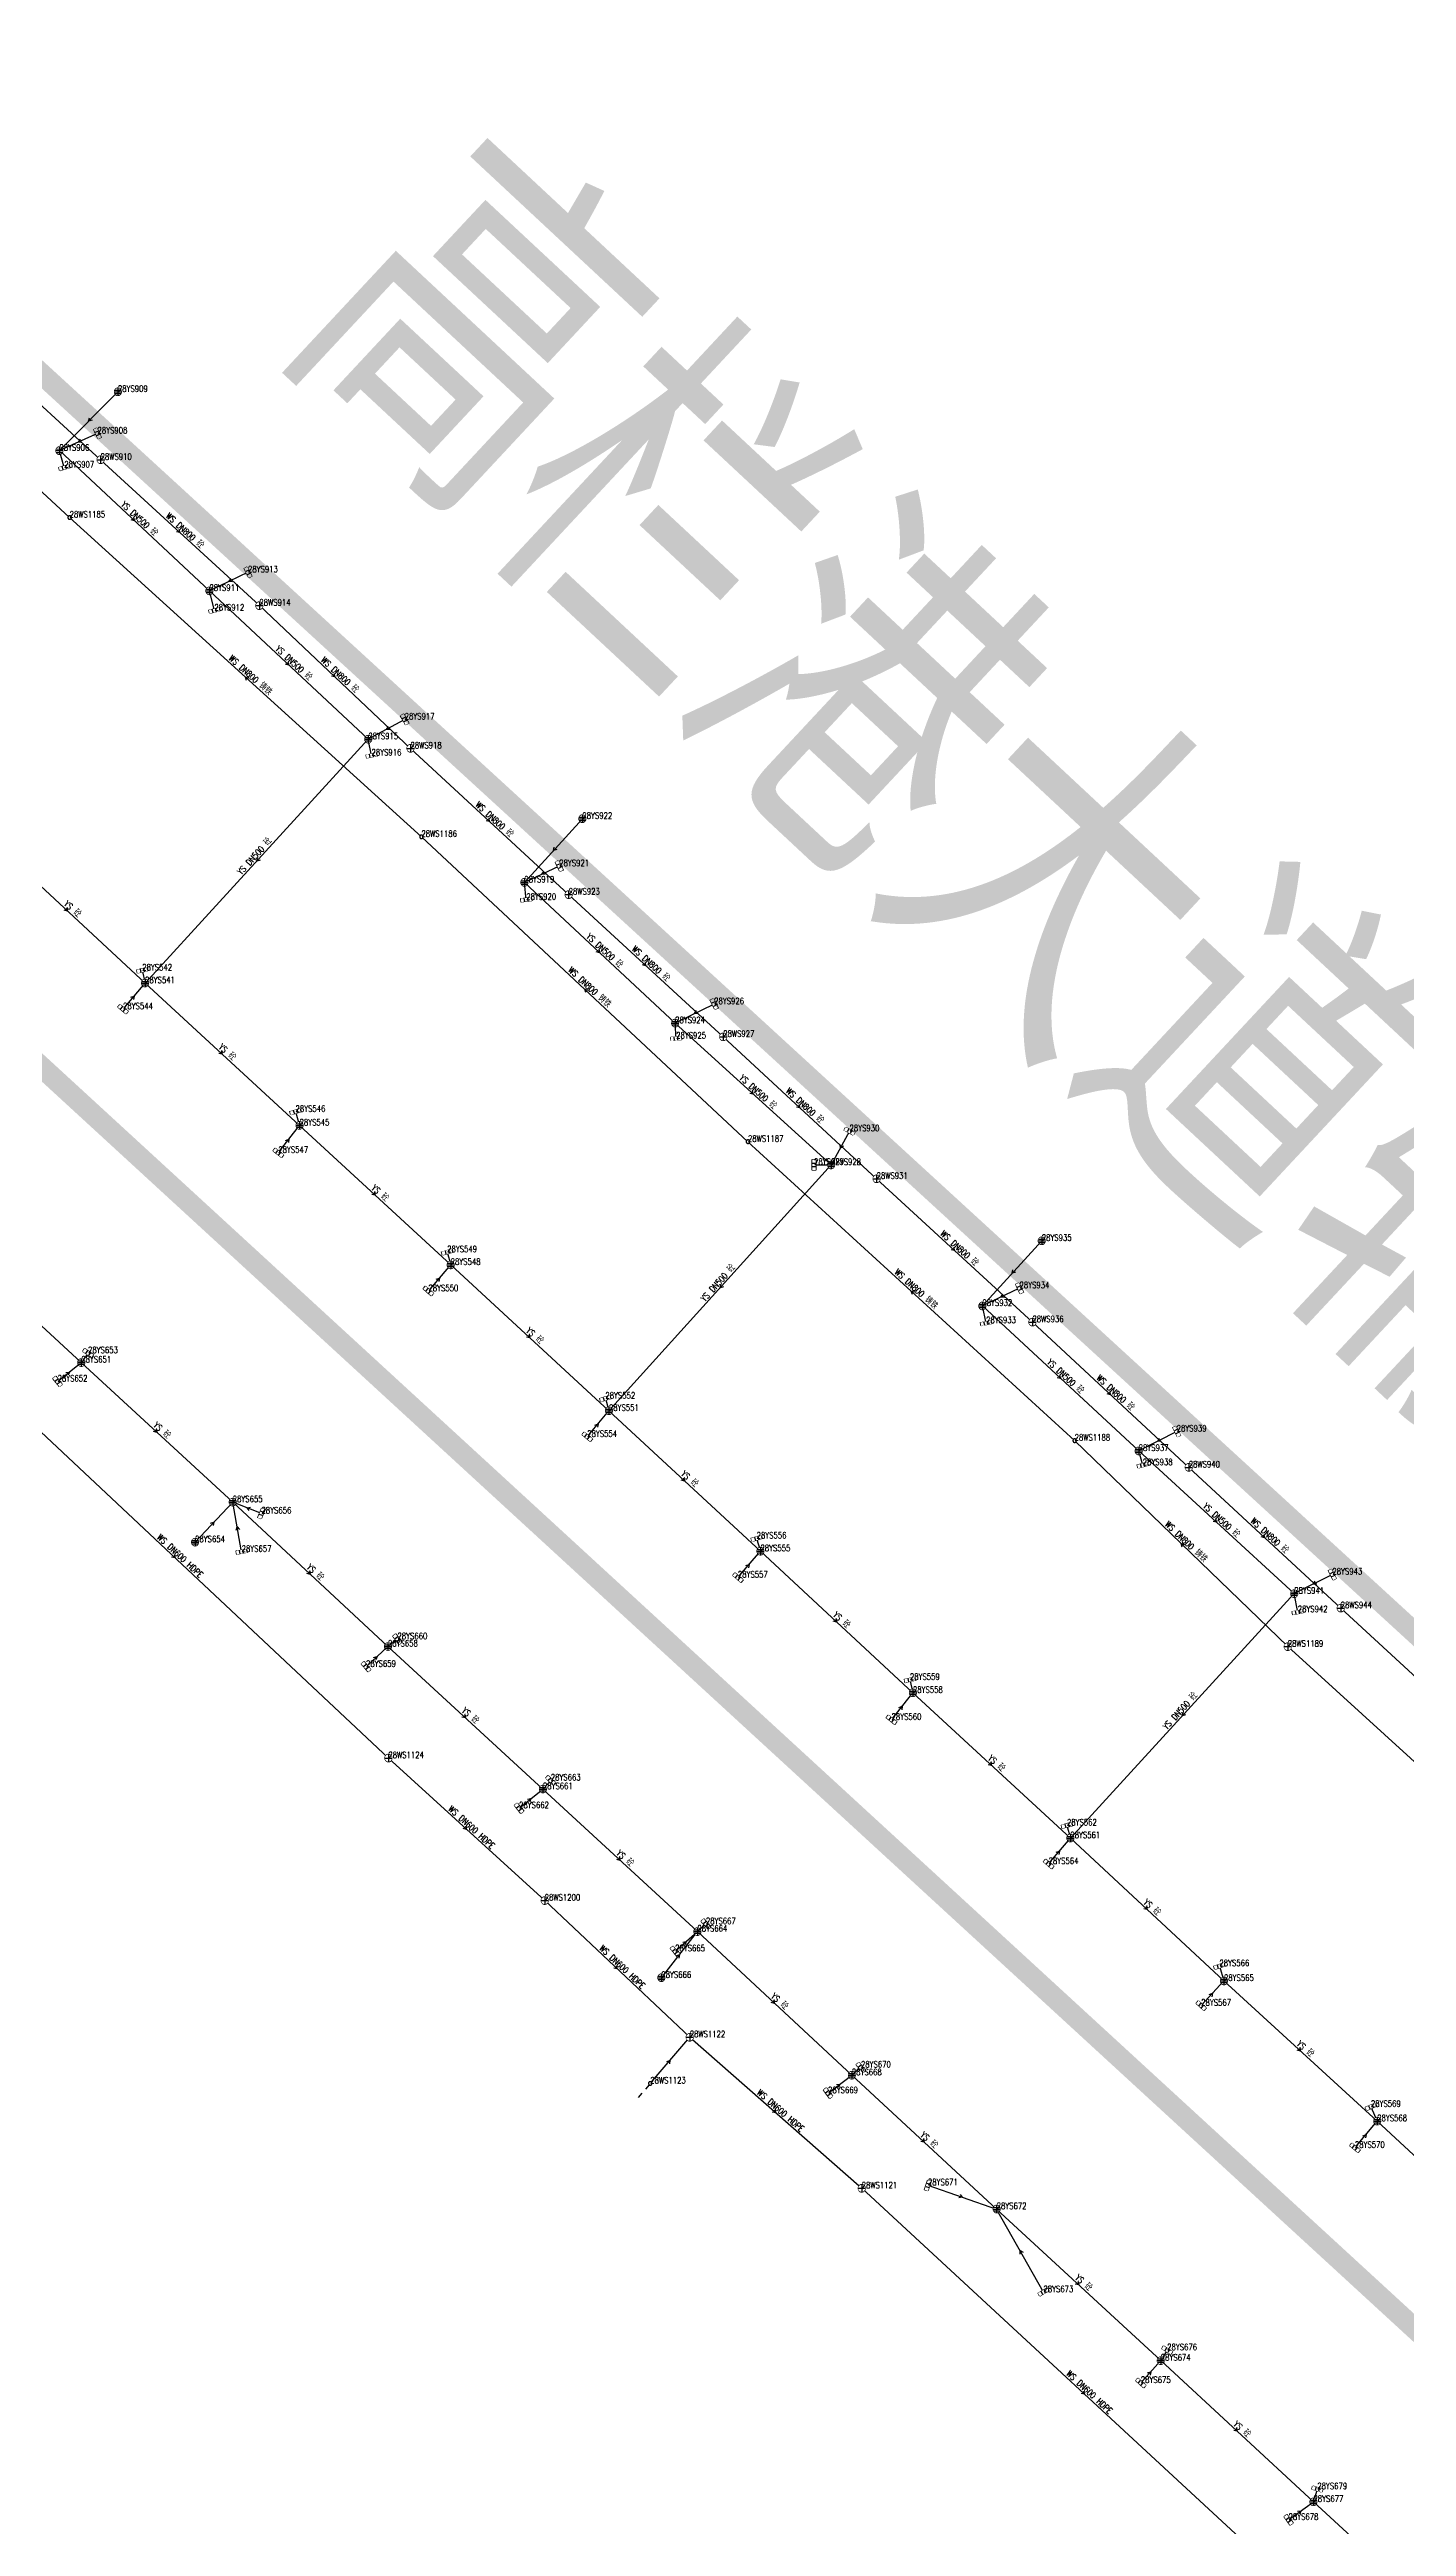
# Model space of a CAD drawing. Extents: x 78813 to 99477, y 2421021 to 2448125.
# Drawn here: x 84456.4 to 84649.9, y 2431704.4 to 2432057.6 of the extents above; entities that cross this region are included whole.
import ezdxf
from ezdxf.enums import TextEntityAlignment as Align

# ---------------------------------------------------------------- set-up
doc = ezdxf.new("R2010")
doc.units = 0
doc.set_wipeout_variables(frame=1)
doc.layers.get('0').update_dxf_attribs({"linetype": 'CONTINUOUS'})
for name, color, linetype in [('DX_WS', 16, 'CONTINUOUS'), ('DX_YS', 42, 'CONTINUOUS'), ('道路', 5, 'CONTINUOUS')]:
    doc.layers.add(name, color=color, linetype=linetype)
for name, color, linetype, true_color in [('WSLINE', 7, 'CONTINUOUS', 0x7f0000), ('YSANNEXE', 7, 'CONTINUOUS', 0xcc9900), ('YSLINE', 7, 'CONTINUOUS', 0xcc9900)]:
    doc.layers.add(name, color=color, linetype=linetype, true_color=true_color)
doc.layers.add('道路名称', color=7, linetype='CONTINUOUS', lineweight=0)
doc.styles.add('CcNameZT', font='txt.SHX', dxfattribs={"width": 0.8, "bigfont": 'HZTXT.SHX'})
doc.styles.get("Standard").update_dxf_attribs({"font": 'txt.shx', "bigfont": 'hztxt.shx'})
doc.styles.add('宋体0.7', font='', dxfattribs={"width": 0.7})
doc.styles.get('宋体0.7').set_extended_font_data('SimSun')

# ---------------------------------------------------------------- blocks, each defined once
blk = doc.blocks.new('PS管线点')
blk.add_wipeout([(0.5, 0), (0.5, 0.03), (0.5, 0.07), (0.49, 0.1), (0.48, 0.14), (0.47, 0.17), (0.46, 0.2), (0.44, 0.23), (0.42, 0.26), (0.4, 0.29), (0.38, 0.32), (0.36, 0.35), (0.33, 0.37), (0.31, 0.39), (0.28, 0.41), (0.25, 0.43), (0.22, 0.45), (0.19, 0.46), (0.15, 0.48), (0.12, 0.49), (0.09, 0.49), (0.05, 0.5), (0.02, 0.5), (-0.02, 0.5), (-0.05, 0.5), (-0.09, 0.49), (-0.12, 0.49), (-0.15, 0.48), (-0.19, 0.46), (-0.22, 0.45), (-0.25, 0.43), (-0.28, 0.41), (-0.31, 0.39), (-0.33, 0.37), (-0.36, 0.35), (-0.38, 0.32), (-0.4, 0.29), (-0.42, 0.26), (-0.44, 0.23), (-0.46, 0.2), (-0.47, 0.17), (-0.48, 0.14), (-0.49, 0.1), (-0.5, 0.07), (-0.5, 0.03), (-0.5, 0), (-0.5, -0.03), (-0.5, -0.07), (-0.49, -0.1), (-0.48, -0.14), (-0.47, -0.17), (-0.46, -0.2), (-0.44, -0.23), (-0.42, -0.26), (-0.4, -0.29), (-0.38, -0.32), (-0.36, -0.35), (-0.33, -0.37), (-0.31, -0.39), (-0.28, -0.41), (-0.25, -0.43), (-0.22, -0.45), (-0.19, -0.46), (-0.15, -0.48), (-0.12, -0.49), (-0.09, -0.49), (-0.05, -0.5), (-0.02, -0.5), (0.02, -0.5), (0.05, -0.5), (0.09, -0.49), (0.12, -0.49), (0.15, -0.48), (0.19, -0.46), (0.22, -0.45), (0.25, -0.43), (0.28, -0.41), (0.31, -0.39), (0.33, -0.37), (0.36, -0.35), (0.38, -0.32), (0.4, -0.29), (0.42, -0.26), (0.44, -0.23), (0.46, -0.2), (0.47, -0.17), (0.48, -0.14), (0.49, -0.1), (0.5, -0.07)])
blk.add_lwpolyline([(0.5, 0), (0.5, 0.03), (0.5, 0.07), (0.49, 0.1), (0.48, 0.14), (0.47, 0.17), (0.46, 0.2), (0.44, 0.23), (0.42, 0.26), (0.4, 0.29), (0.38, 0.32), (0.36, 0.35), (0.33, 0.37), (0.31, 0.39), (0.28, 0.41), (0.25, 0.43), (0.22, 0.45), (0.19, 0.46), (0.15, 0.48), (0.12, 0.49), (0.09, 0.49), (0.05, 0.5), (0.02, 0.5), (-0.02, 0.5), (-0.05, 0.5), (-0.09, 0.49), (-0.12, 0.49), (-0.15, 0.48), (-0.19, 0.46), (-0.22, 0.45), (-0.25, 0.43), (-0.28, 0.41), (-0.31, 0.39), (-0.33, 0.37), (-0.36, 0.35), (-0.38, 0.32), (-0.4, 0.29), (-0.42, 0.26), (-0.44, 0.23), (-0.46, 0.2), (-0.47, 0.17), (-0.48, 0.14), (-0.49, 0.1), (-0.5, 0.07), (-0.5, 0.03), (-0.5, 0), (-0.5, -0.03), (-0.5, -0.07), (-0.49, -0.1), (-0.48, -0.14), (-0.47, -0.17), (-0.46, -0.2), (-0.44, -0.23), (-0.42, -0.26), (-0.4, -0.29), (-0.38, -0.32), (-0.36, -0.35), (-0.33, -0.37), (-0.31, -0.39), (-0.28, -0.41), (-0.25, -0.43), (-0.22, -0.45), (-0.19, -0.46), (-0.15, -0.48), (-0.12, -0.49), (-0.09, -0.49), (-0.05, -0.5), (-0.02, -0.5), (0.02, -0.5), (0.05, -0.5), (0.09, -0.49), (0.12, -0.49), (0.15, -0.48), (0.19, -0.46), (0.22, -0.45), (0.25, -0.43), (0.28, -0.41), (0.31, -0.39), (0.33, -0.37), (0.36, -0.35), (0.38, -0.32), (0.4, -0.29), (0.42, -0.26), (0.44, -0.23), (0.46, -0.2), (0.47, -0.17), (0.48, -0.14), (0.49, -0.1), (0.5, -0.07), (0.5, 0)], close=True)
blk = doc.blocks.new('PS污水井')
blk.add_lwpolyline([(1, 0), (1, 0.07), (0.99, 0.14), (0.98, 0.21), (0.96, 0.28), (0.94, 0.34), (0.91, 0.41), (0.88, 0.47), (0.85, 0.53), (0.81, 0.59), (0.77, 0.64), (0.72, 0.69), (0.67, 0.74), (0.62, 0.79), (0.56, 0.83), (0.5, 0.87), (0.44, 0.9), (0.37, 0.93), (0.31, 0.95), (0.24, 0.97), (0.17, 0.98), (0.1, 0.99), (0.03, 1), (-0.03, 1), (-0.1, 0.99), (-0.17, 0.98), (-0.24, 0.97), (-0.31, 0.95), (-0.37, 0.93), (-0.44, 0.9), (-0.5, 0.87), (-0.56, 0.83), (-0.62, 0.79), (-0.67, 0.74), (-0.72, 0.69), (-0.77, 0.64), (-0.81, 0.59), (-0.85, 0.53), (-0.88, 0.47), (-0.91, 0.41), (-0.94, 0.34), (-0.96, 0.28), (-0.98, 0.21), (-0.99, 0.14), (-1, 0.07), (-1, 0), (-1, -0.07), (-0.99, -0.14), (-0.98, -0.21), (-0.96, -0.28), (-0.94, -0.34), (-0.91, -0.41), (-0.88, -0.47), (-0.85, -0.53), (-0.81, -0.59), (-0.77, -0.64), (-0.72, -0.69), (-0.67, -0.74), (-0.62, -0.79), (-0.56, -0.83), (-0.5, -0.87), (-0.44, -0.9), (-0.37, -0.93), (-0.31, -0.95), (-0.24, -0.97), (-0.17, -0.98), (-0.1, -0.99), (-0.03, -1), (0.03, -1), (0.1, -0.99), (0.17, -0.98), (0.24, -0.97), (0.31, -0.95), (0.37, -0.93), (0.44, -0.9), (0.5, -0.87), (0.56, -0.83), (0.62, -0.79), (0.67, -0.74), (0.72, -0.69), (0.77, -0.64), (0.81, -0.59), (0.85, -0.53), (0.88, -0.47), (0.91, -0.41), (0.94, -0.34), (0.96, -0.28), (0.98, -0.21), (0.99, -0.14), (1, 0)], close=True)
blk.add_wipeout([(1, 0), (1, 0.07), (0.99, 0.14), (0.98, 0.21), (0.96, 0.28), (0.94, 0.34), (0.91, 0.41), (0.88, 0.47), (0.85, 0.53), (0.81, 0.59), (0.77, 0.64), (0.72, 0.69), (0.67, 0.74), (0.62, 0.79), (0.56, 0.83), (0.5, 0.87), (0.44, 0.9), (0.37, 0.93), (0.31, 0.95), (0.24, 0.97), (0.17, 0.98), (0.1, 0.99), (0.03, 1), (-0.03, 1), (-0.1, 0.99), (-0.17, 0.98), (-0.24, 0.97), (-0.31, 0.95), (-0.37, 0.93), (-0.44, 0.9), (-0.5, 0.87), (-0.56, 0.83), (-0.62, 0.79), (-0.67, 0.74), (-0.72, 0.69), (-0.77, 0.64), (-0.81, 0.59), (-0.85, 0.53), (-0.88, 0.47), (-0.91, 0.41), (-0.94, 0.34), (-0.96, 0.28), (-0.98, 0.21), (-0.99, 0.14), (-1, 0.07), (-1, 0), (-1, -0.07), (-0.99, -0.14), (-0.98, -0.21), (-0.96, -0.28), (-0.94, -0.34), (-0.91, -0.41), (-0.88, -0.47), (-0.85, -0.53), (-0.81, -0.59), (-0.77, -0.64), (-0.72, -0.69), (-0.67, -0.74), (-0.62, -0.79), (-0.56, -0.83), (-0.5, -0.87), (-0.44, -0.9), (-0.37, -0.93), (-0.31, -0.95), (-0.24, -0.97), (-0.17, -0.98), (-0.1, -0.99), (-0.03, -1), (0.03, -1), (0.1, -0.99), (0.17, -0.98), (0.24, -0.97), (0.31, -0.95), (0.37, -0.93), (0.44, -0.9), (0.5, -0.87), (0.56, -0.83), (0.62, -0.79), (0.67, -0.74), (0.72, -0.69), (0.77, -0.64), (0.81, -0.59), (0.85, -0.53), (0.88, -0.47), (0.91, -0.41), (0.94, -0.34), (0.96, -0.28), (0.98, -0.21), (0.99, -0.14)])
for p, q in [((-1, 0), (0, 0)), ((0, 1), (0, 0)), ((0, 0), (0, -1)), ((0, 0), (1, 0))]:
    blk.add_line(p, q)
blk = doc.blocks.new('PS非普查')
blk.add_lwpolyline([(3.7, 0), (5.3, 0)])
blk.add_wipeout([(0.5, 0), (0.5, 0.03), (0.5, 0.07), (0.49, 0.1), (0.48, 0.14), (0.47, 0.17), (0.46, 0.2), (0.44, 0.23), (0.42, 0.26), (0.4, 0.29), (0.38, 0.32), (0.36, 0.35), (0.33, 0.37), (0.31, 0.39), (0.28, 0.41), (0.25, 0.43), (0.22, 0.45), (0.19, 0.46), (0.15, 0.48), (0.12, 0.49), (0.09, 0.49), (0.05, 0.5), (0.02, 0.5), (-0.02, 0.5), (-0.05, 0.5), (-0.09, 0.49), (-0.12, 0.49), (-0.15, 0.48), (-0.19, 0.46), (-0.22, 0.45), (-0.25, 0.43), (-0.28, 0.41), (-0.31, 0.39), (-0.33, 0.37), (-0.36, 0.35), (-0.38, 0.32), (-0.4, 0.29), (-0.42, 0.26), (-0.44, 0.23), (-0.46, 0.2), (-0.47, 0.17), (-0.48, 0.14), (-0.49, 0.1), (-0.5, 0.07), (-0.5, 0.03), (-0.5, 0), (-0.5, -0.03), (-0.5, -0.07), (-0.49, -0.1), (-0.48, -0.14), (-0.47, -0.17), (-0.46, -0.2), (-0.44, -0.23), (-0.42, -0.26), (-0.4, -0.29), (-0.38, -0.32), (-0.36, -0.35), (-0.33, -0.37), (-0.31, -0.39), (-0.28, -0.41), (-0.25, -0.43), (-0.22, -0.45), (-0.19, -0.46), (-0.15, -0.48), (-0.12, -0.49), (-0.09, -0.49), (-0.05, -0.5), (-0.02, -0.5), (0.02, -0.5), (0.05, -0.5), (0.09, -0.49), (0.12, -0.49), (0.15, -0.48), (0.19, -0.46), (0.22, -0.45), (0.25, -0.43), (0.28, -0.41), (0.31, -0.39), (0.33, -0.37), (0.36, -0.35), (0.38, -0.32), (0.4, -0.29), (0.42, -0.26), (0.44, -0.23), (0.46, -0.2), (0.47, -0.17), (0.48, -0.14), (0.49, -0.1), (0.5, -0.07)])
blk.add_line((0.5, 0), (2.1, 0))
blk.add_lwpolyline([(0.5, 0), (0.5, 0.03), (0.5, 0.07), (0.49, 0.1), (0.48, 0.14), (0.47, 0.17), (0.46, 0.2), (0.44, 0.23), (0.42, 0.26), (0.4, 0.29), (0.38, 0.32), (0.36, 0.35), (0.33, 0.37), (0.31, 0.39), (0.28, 0.41), (0.25, 0.43), (0.22, 0.45), (0.19, 0.46), (0.15, 0.48), (0.12, 0.49), (0.09, 0.49), (0.05, 0.5), (0.02, 0.5), (-0.02, 0.5), (-0.05, 0.5), (-0.09, 0.49), (-0.12, 0.49), (-0.15, 0.48), (-0.19, 0.46), (-0.22, 0.45), (-0.25, 0.43), (-0.28, 0.41), (-0.31, 0.39), (-0.33, 0.37), (-0.36, 0.35), (-0.38, 0.32), (-0.4, 0.29), (-0.42, 0.26), (-0.44, 0.23), (-0.46, 0.2), (-0.47, 0.17), (-0.48, 0.14), (-0.49, 0.1), (-0.5, 0.07), (-0.5, 0.03), (-0.5, 0), (-0.5, -0.03), (-0.5, -0.07), (-0.49, -0.1), (-0.48, -0.14), (-0.47, -0.17), (-0.46, -0.2), (-0.44, -0.23), (-0.42, -0.26), (-0.4, -0.29), (-0.38, -0.32), (-0.36, -0.35), (-0.33, -0.37), (-0.31, -0.39), (-0.28, -0.41), (-0.25, -0.43), (-0.22, -0.45), (-0.19, -0.46), (-0.15, -0.48), (-0.12, -0.49), (-0.09, -0.49), (-0.05, -0.5), (-0.02, -0.5), (0.02, -0.5), (0.05, -0.5), (0.09, -0.49), (0.12, -0.49), (0.15, -0.48), (0.19, -0.46), (0.22, -0.45), (0.25, -0.43), (0.28, -0.41), (0.31, -0.39), (0.33, -0.37), (0.36, -0.35), (0.38, -0.32), (0.4, -0.29), (0.42, -0.26), (0.44, -0.23), (0.46, -0.2), (0.47, -0.17), (0.48, -0.14), (0.49, -0.1), (0.5, -0.07), (0.5, 0)], close=True)
blk = doc.blocks.new('LX')
for p, q in [((-0.866, 0.5), (0, 0)), ((0, 0), (-0.866, -0.5))]:
    blk.add_line(p, q)
blk = doc.blocks.new('PS雨水井')
blk.add_lwpolyline([(1, 0), (1, 0.07), (0.99, 0.14), (0.98, 0.21), (0.96, 0.28), (0.94, 0.34), (0.91, 0.41), (0.88, 0.47), (0.85, 0.53), (0.81, 0.59), (0.77, 0.64), (0.72, 0.69), (0.67, 0.74), (0.62, 0.79), (0.56, 0.83), (0.5, 0.87), (0.44, 0.9), (0.37, 0.93), (0.31, 0.95), (0.24, 0.97), (0.17, 0.98), (0.1, 0.99), (0.03, 1), (-0.03, 1), (-0.1, 0.99), (-0.17, 0.98), (-0.24, 0.97), (-0.31, 0.95), (-0.37, 0.93), (-0.44, 0.9), (-0.5, 0.87), (-0.56, 0.83), (-0.62, 0.79), (-0.67, 0.74), (-0.72, 0.69), (-0.77, 0.64), (-0.81, 0.59), (-0.85, 0.53), (-0.88, 0.47), (-0.91, 0.41), (-0.94, 0.34), (-0.96, 0.28), (-0.98, 0.21), (-0.99, 0.14), (-1, 0.07), (-1, 0), (-1, -0.07), (-0.99, -0.14), (-0.98, -0.21), (-0.96, -0.28), (-0.94, -0.34), (-0.91, -0.41), (-0.88, -0.47), (-0.85, -0.53), (-0.81, -0.59), (-0.77, -0.64), (-0.72, -0.69), (-0.67, -0.74), (-0.62, -0.79), (-0.56, -0.83), (-0.5, -0.87), (-0.44, -0.9), (-0.37, -0.93), (-0.31, -0.95), (-0.24, -0.97), (-0.17, -0.98), (-0.1, -0.99), (-0.03, -1), (0.03, -1), (0.1, -0.99), (0.17, -0.98), (0.24, -0.97), (0.31, -0.95), (0.37, -0.93), (0.44, -0.9), (0.5, -0.87), (0.56, -0.83), (0.62, -0.79), (0.67, -0.74), (0.72, -0.69), (0.77, -0.64), (0.81, -0.59), (0.85, -0.53), (0.88, -0.47), (0.91, -0.41), (0.94, -0.34), (0.96, -0.28), (0.98, -0.21), (0.99, -0.14), (1, 0)], close=True)
blk.add_wipeout([(1, 0), (1, 0.07), (0.99, 0.14), (0.98, 0.21), (0.96, 0.28), (0.94, 0.34), (0.91, 0.41), (0.88, 0.47), (0.85, 0.53), (0.81, 0.59), (0.77, 0.64), (0.72, 0.69), (0.67, 0.74), (0.62, 0.79), (0.56, 0.83), (0.5, 0.87), (0.44, 0.9), (0.37, 0.93), (0.31, 0.95), (0.24, 0.97), (0.17, 0.98), (0.1, 0.99), (0.03, 1), (-0.03, 1), (-0.1, 0.99), (-0.17, 0.98), (-0.24, 0.97), (-0.31, 0.95), (-0.37, 0.93), (-0.44, 0.9), (-0.5, 0.87), (-0.56, 0.83), (-0.62, 0.79), (-0.67, 0.74), (-0.72, 0.69), (-0.77, 0.64), (-0.81, 0.59), (-0.85, 0.53), (-0.88, 0.47), (-0.91, 0.41), (-0.94, 0.34), (-0.96, 0.28), (-0.98, 0.21), (-0.99, 0.14), (-1, 0.07), (-1, 0), (-1, -0.07), (-0.99, -0.14), (-0.98, -0.21), (-0.96, -0.28), (-0.94, -0.34), (-0.91, -0.41), (-0.88, -0.47), (-0.85, -0.53), (-0.81, -0.59), (-0.77, -0.64), (-0.72, -0.69), (-0.67, -0.74), (-0.62, -0.79), (-0.56, -0.83), (-0.5, -0.87), (-0.44, -0.9), (-0.37, -0.93), (-0.31, -0.95), (-0.24, -0.97), (-0.17, -0.98), (-0.1, -0.99), (-0.03, -1), (0.03, -1), (0.1, -0.99), (0.17, -0.98), (0.24, -0.97), (0.31, -0.95), (0.37, -0.93), (0.44, -0.9), (0.5, -0.87), (0.56, -0.83), (0.62, -0.79), (0.67, -0.74), (0.72, -0.69), (0.77, -0.64), (0.81, -0.59), (0.85, -0.53), (0.88, -0.47), (0.91, -0.41), (0.94, -0.34), (0.96, -0.28), (0.98, -0.21), (0.99, -0.14)])
for p, q in [((-1, 0), (0, 0)), ((-0.88, 0.48), (0, 0.47)), ((0, 1), (0, 0)), ((0, 0.47), (0.88, 0.47)), ((0, 0), (0, -1)), ((0, 0), (1, 0)), ((-0.88, -0.48), (0, -0.48)), ((0, -0.48), (0.88, -0.48))]:
    blk.add_line(p, q)
blk = doc.blocks.new('PS雨篦')
blk.add_lwpolyline([(-1.5, 0.5), (0, 0.5), (1.5, 0.5), (1.5, -0.5), (0, -0.5), (-1.5, -0.5)], close=True)
blk.add_wipeout([(-1.5, 0.5), (0, 0.5), (1.5, 0.5), (1.5, -0.5), (0, -0.5), (-1.5, -0.5)])
for p, q in [((-0.51, -0.5), (-0.51, 0.5)), ((0.49, -0.5), (0.49, 0.5))]:
    blk.add_line(p, q)

msp = doc.modelspace()

# ---------------------------------------------------------------- linework, layer by layer
at = {"layer": 'WSLINE'}
for p, q in [((84413.43, 2432033.13), (84459.24, 2431990.84)), ((84442.02, 2432018.91), (84463.65, 2431999.09)), ((84463.65, 2431999.09), (84486.29, 2431978.28)), ((84459.24, 2431990.84), (84509.4, 2431945.31)), ((84486.29, 2431978.28), (84507.84, 2431957.93)), ((84507.84, 2431957.93), (84530.39, 2431937.07)), ((84509.4, 2431945.31), (84555.96, 2431901.84)), ((84530.39, 2431937.07), (84552.43, 2431916.79)), ((84552.43, 2431916.79), (84574.3, 2431896.55)), ((84555.96, 2431901.84), (84602.54, 2431859.21)), ((84574.3, 2431896.55), (84596.52, 2431876.11)), ((84596.52, 2431876.11), (84618.81, 2431855.4)), ((84443.85, 2431871.04), (84504.69, 2431813.94)), ((84602.54, 2431859.21), (84632.93, 2431829.83)), ((84618.81, 2431855.4), (84640.48, 2431835.33)), ((84640.48, 2431835.33), (84662.92, 2431814.63)), ((84632.93, 2431829.83), (84674.12, 2431792.31)), ((84504.69, 2431813.94), (84526.98, 2431793.62)), ((84526.98, 2431793.62), (84547.66, 2431774.13)), ((84542.03, 2431767.55), (84547.66, 2431774.13)), ((84547.66, 2431774.13), (84572.18, 2431752.59)), ((84572.18, 2431752.59), (84635.72, 2431693.87))]:
    msp.add_line(p, q, dxfattribs=at)
at = {"layer": 'YSLINE'}
for p, q in [((84458.48, 2431997.97), (84457.78, 2432000.38)), ((84479.88, 2431977.58), (84479.17, 2431980.39)), ((84501.82, 2431959.23), (84469.99, 2431924.46)), ((84502.28, 2431956.92), (84501.82, 2431959.23)), ((84447.91, 2431944.99), (84469.99, 2431924.46)), ((84524.35, 2431936.35), (84524.08, 2431938.82)), ((84466.85, 2431920.74), (84469.99, 2431924.46)), ((84469.59, 2431926.27), (84469.99, 2431924.46)), ((84469.99, 2431924.46), (84492.02, 2431904.16)), ((84545.72, 2431916.55), (84545.57, 2431918.75)), ((84488.99, 2431900.25), (84492.02, 2431904.16)), ((84491.44, 2431906.11), (84492.02, 2431904.16)), ((84492.02, 2431904.16), (84513.57, 2431884.27)), ((84570.44, 2431903.33), (84567.82, 2431898.52)), ((84567.82, 2431898.52), (84536.14, 2431863.47)), ((84565.38, 2431898.53), (84567.82, 2431898.52)), ((84435.99, 2431893.29), (84460.9, 2431870.34)), ((84513.07, 2431886.1), (84513.57, 2431884.27)), ((84597.85, 2431887.71), (84589.38, 2431878.42)), ((84510.4, 2431880.54), (84513.57, 2431884.27)), ((84513.57, 2431884.27), (84536.14, 2431863.47)), ((84594.68, 2431880.94), (84589.38, 2431878.42)), ((84589.91, 2431875.96), (84589.38, 2431878.42)), ((84461.86, 2431871.7), (84460.9, 2431870.34)), ((84457.52, 2431867.65), (84460.9, 2431870.34)), ((84460.9, 2431870.34), (84482.49, 2431850.44)), ((84535.63, 2431865.2), (84536.14, 2431863.47)), ((84533.04, 2431859.76), (84536.14, 2431863.47)), ((84536.14, 2431863.47), (84557.74, 2431843.44)), ((84617.09, 2431860.51), (84611.67, 2431857.74)), ((84612.25, 2431855.71), (84611.67, 2431857.74)), ((84477.12, 2431844.73), (84482.49, 2431850.44)), ((84482.49, 2431850.44), (84504.63, 2431829.85)), ((84486.59, 2431848.84), (84482.49, 2431850.44)), ((84483.76, 2431843.36), (84482.49, 2431850.44)), ((84554.52, 2431839.68), (84557.74, 2431843.44)), ((84557.19, 2431845.26), (84557.74, 2431843.44)), ((84557.74, 2431843.44), (84579.48, 2431823.25)), ((84634.35, 2431834.76), (84633.85, 2431837.39)), ((84501.5, 2431826.97), (84504.63, 2431829.85)), ((84505.98, 2431830.9), (84504.63, 2431829.85)), ((84576.43, 2431819.41), (84579.48, 2431823.25)), ((84579.05, 2431825.1), (84579.48, 2431823.25)), ((84579.48, 2431823.25), (84601.93, 2431802.54)), ((84523.32, 2431806.79), (84526.72, 2431809.53)), ((84527.84, 2431810.75), (84526.72, 2431809.53)), ((84601.44, 2431804.35), (84601.93, 2431802.54)), ((84598.83, 2431798.84), (84601.93, 2431802.54)), ((84601.93, 2431802.54), (84623.83, 2431782.16)), ((84549.96, 2431790.28), (84548.75, 2431789.2)), ((84543.61, 2431782.62), (84548.75, 2431789.2)), ((84545.57, 2431786.39), (84548.75, 2431789.2)), ((84623.18, 2431784.27), (84623.83, 2431782.16)), ((84620.58, 2431778.64), (84623.83, 2431782.16)), ((84623.83, 2431782.16), (84645.68, 2431762.17)), ((84572.07, 2431769.82), (84570.77, 2431768.72)), ((84567.38, 2431766.17), (84570.77, 2431768.72)), ((84642.5, 2431758.37), (84645.68, 2431762.17)), ((84644.78, 2431764.22), (84645.68, 2431762.17)), ((84645.68, 2431762.17), (84667.78, 2431741.6)), ((84581.62, 2431753.02), (84591.42, 2431749.64)), ((84591.42, 2431749.64), (84614.82, 2431728.02)), ((84598.09, 2431737.8), (84591.42, 2431749.64)), ((84611.97, 2431724.84), (84614.82, 2431728.02)), ((84615.73, 2431729.51), (84614.82, 2431728.02)), ((84614.82, 2431728.02), (84636.59, 2431707.88)), ((84637.14, 2431709.7), (84636.59, 2431707.88)), ((84633.04, 2431705.31), (84636.59, 2431707.88)), ((84636.59, 2431707.88), (84660.76, 2431685.74))]:
    msp.add_line(p, q, dxfattribs=at)

# ---------------------------------------------------------------- block references
at = {"layer": 'DX_WS', "yscale": 0.5, "zscale": 0.5}
for p, xscale, rotation in [((84474.97, 2431988.69), 0.4999999999256761, 317.4186185119841), ((84484.32, 2431968.07), 0.5000000000663578, 137.9915732197241), ((84497.07, 2431968.11), 0.5000000000878982, 316.8456606964688), ((84519.11, 2431947.5), 0.4999999999256761, 317.4186185119841), ((84541.41, 2431926.93), 0.4999999999256761, 317.4186185119841), ((84532.68, 2431923.57), 0.500000000099427, 136.8456576255853), ((84563.37, 2431906.67), 0.4999999999256761, 317.4186185119841), ((84585.41, 2431886.33), 0.4999999999256761, 317.4186185119841), ((84579.25, 2431880.53), 0.5000000001235999, 137.4186154166185), ((84607.66, 2431865.76), 0.5000000000878982, 316.8456606964688), ((84474.27, 2431842.49), 0.5000000000878982, 316.8456606964688), ((84617.74, 2431844.52), 0.4999999999211147, 135.6997420551975), ((84629.64, 2431845.37), 0.4999999999256761, 317.4186185119841), ((84515.84, 2431803.78), 0.4999999999256761, 317.4186185119841), ((84537.32, 2431783.88), 0.5000000000878982, 316.8456606964688), ((84544.84, 2431770.84), 0.5000000000786358, 49.27437038812209), ((84559.92, 2431763.36), 0.4999999998866608, 318.5645341074481), ((84603.95, 2431723.23), 0.4999999999256761, 317.4186185119841)]:
    msp.add_blockref('LX', p, dxfattribs=dict(at, xscale=xscale, rotation=rotation))
at = {"layer": 'YSANNEXE', "yscale": 0.5, "zscale": 0.5}
for p, xscale, rotation in [((84468.48, 2431990.38), 0.5000000000878982, 316.8456606964688), ((84490.5, 2431969.81), 0.5000000000878982, 316.8456606964688), ((84485.91, 2431941.85), 0.5000000000745004, 227.4642446757911), ((84458.95, 2431934.73), 0.5000000000878982, 316.8456606964688), ((84534.82, 2431928.78), 0.5000000000878982, 316.8456606964688), ((84481, 2431914.31), 0.4999999999256761, 317.4186185119841), ((84556.7, 2431908.63), 0.4999999999871826, 317.9915762995381), ((84502.8, 2431894.22), 0.4999999999256761, 317.4186185119841), ((84551.98, 2431880.99), 0.5000000000236343, 228.0372024639738), ((84524.86, 2431873.87), 0.4999999999256761, 317.4186185119841), ((84600.53, 2431868.08), 0.4999999999256761, 317.4186185119841), ((84471.7, 2431860.39), 0.4999999999256761, 317.4186185119841), ((84546.94, 2431853.45), 0.4999999999256761, 317.4186185119841), ((84479.8, 2431847.58), 0.5000000000658894, 46.98253920664027), ((84483.13, 2431846.9), 0.4999999998221378, 100.2676141511717), ((84622.76, 2431847.57), 0.4999999999256761, 317.4186185119841), ((84493.56, 2431840.14), 0.5000000000878982, 316.8456606964688), ((84568.61, 2431833.34), 0.5000000000878982, 316.8456606964688), ((84515.67, 2431819.69), 0.4999999999256761, 317.4186185119841), ((84617.89, 2431819.97), 0.5000000000745004, 227.4642446757911), ((84590.7, 2431812.89), 0.4999999999256761, 317.4186185119841), ((84537.73, 2431799.36), 0.4999999999256761, 317.4186185119841), ((84612.88, 2431792.35), 0.5000000000878982, 316.8456606964688), ((84559.76, 2431778.96), 0.5000000000878982, 316.8456606964688), ((84634.75, 2431772.17), 0.4999999999256761, 317.4186185119841), ((84581.09, 2431759.18), 0.4999999999256761, 317.4186185119841), ((84586.52, 2431751.33), 0.4999999999334072, 340.9098881265243), ((84594.76, 2431743.72), 0.49999999999348, 119.1752213870722), ((84603.12, 2431738.83), 0.4999999999256761, 317.4186185119841), ((84625.71, 2431717.95), 0.4999999999256761, 317.4186185119841)]:
    msp.add_blockref('LX', p, dxfattribs=dict(at, xscale=xscale, rotation=rotation))

# ---------------------------------------------------------------- texts
at = {"layer": 'DX_WS', "style": 'CcNameZT', "width": 0.8}
for s, rotation, p in [(' WS DN800 砼', 317.4251, (84475.14, 2431988.87, 1.7)), (' WS DN800 铸铁', 317.7645, (84484.48, 2431968.26, 4.46)), (' WS DN800 砼', 316.6281, (84497.24, 2431968.29, 1.47)), (' WS DN800 砼', 317.2269, (84519.28, 2431947.68, 1.49)), (' WS DN800 砼', 317.3965, (84541.58, 2431927.12, 1.38)), (' WS DN800 铸铁', 316.9766, (84532.85, 2431923.76, 4.32)), (' WS DN800 砼', 317.2108, (84563.54, 2431906.86, 1.34)), (' WS DN800 砼', 317.3871, (84585.58, 2431886.51, 1.6)), (' WS DN800 铸铁', 317.5372, (84579.42, 2431880.71, 4.11)), (' WS DN800 砼', 317.1045, (84607.83, 2431865.94, 1.59)), (' WS DN800 铸铁', 315.9643, (84617.91, 2431844.7, 4.72)), (' WS DN800 砼', 317.1865, (84629.81, 2431845.55, 1.63)), (' WS DN600 HDPE', 316.8118, (84474.45, 2431842.67, 3.16)), (' WS DN600 HDPE', 317.6489, (84516.01, 2431803.96, 2.82)), (' WS DN600 HDPE', 316.6929, (84537.49, 2431784.06, 2.68)), (' WS DN600 HDPE', 318.7054, (84560.08, 2431763.55, 2.68)), (' WS DN600 HDPE', 317.2586, (84604.12, 2431723.42, 2.55))]:
    msp.add_text(s, height=0.9, rotation=rotation, dxfattribs=at).set_placement(p, align=Align.CENTER)
at = {"layer": 'DX_YS', "style": 'CcNameZT', "width": 0.8}
for s, rotation, p in [(' YS DN500 砼', 316.9517, (84468.65, 2431990.57, 3.74)), (' YS DN500 砼', 316.9465, (84490.67, 2431969.99, 3.65)), (' YS DN500 砼', 47.5222, (84485.72, 2431942.01, 3.43)), (' YS 砼', 317.074, (84459.12, 2431934.91, 2.7)), (' YS DN500 砼', 316.9678, (84534.99, 2431928.97, 3.65)), (' YS 砼', 317.3446, (84481.17, 2431914.5, 2.65)), (' YS DN500 砼', 317.7207, (84556.87, 2431908.82, 3.53)), (' YS 砼', 317.3033, (84502.97, 2431894.4, 2.73)), (' YS DN500 砼', 47.8801, (84551.8, 2431881.16, 3.42)), (' YS 砼', 317.3293, (84525.03, 2431874.06, 2.53)), (' YS DN500 砼', 317.1429, (84600.7, 2431868.27, 3.57)), (' YS 砼', 317.3131, (84471.87, 2431860.57, 2.7)), (' YS 砼', 317.1551, (84547.11, 2431853.64, 2.73)), (' YS DN500 砼', 317.4561, (84622.93, 2431847.75, 3.51)), (' YS 砼', 317.0814, (84493.73, 2431840.32, 2.58)), (' YS 砼', 317.1119, (84568.78, 2431833.52, 2.64)), (' YS DN500 砼', 47.5126, (84617.7, 2431820.13, 3.39)), (' YS 砼', 317.3861, (84515.84, 2431819.87, 2.6)), (' YS 砼', 317.3115, (84590.87, 2431813.08, 2.6)), (' YS 砼', 317.3061, (84537.9, 2431799.55, 2.58)), (' YS 砼', 317.0617, (84613.05, 2431792.53, 2.59)), (' YS 砼', 317.0728, (84559.93, 2431779.14, 2.56)), (' YS 砼', 317.5455, (84634.92, 2431772.35, 2.55)), (' YS 砼', 317.2658, (84581.26, 2431759.36, 2.6)), (' YS 砼', 317.2702, (84603.29, 2431739.01, 2.35)), (' YS 砼', 317.2231, (84625.88, 2431718.13, 2.4))]:
    msp.add_text(s, height=0.9, rotation=rotation, dxfattribs=at).set_placement(p, align=Align.CENTER)

# ---------------------------------------------------------------- next in the draw order: block references
at = {"layer": 'DX_WS', "xscale": 0.5, "yscale": 0.5, "zscale": 0.5}
for name, p in [('PS污水井', (84463.65, 2431999.09, 1.7)), ('PS管线点', (84459.24, 2431990.84, 4.72)), ('PS污水井', (84486.29, 2431978.28, 1.47)), ('PS污水井', (84507.84, 2431957.93, 1.49)), ('PS管线点', (84509.4, 2431945.31, 4.46)), ('PS污水井', (84530.39, 2431937.07, 1.38)), ('PS污水井', (84552.43, 2431916.79, 1.34)), ('PS管线点', (84555.96, 2431901.84, 4.32)), ('PS污水井', (84574.3, 2431896.55, 1.6)), ('PS污水井', (84596.52, 2431876.11, 1.59)), ('PS管线点', (84602.54, 2431859.21, 4.11)), ('PS污水井', (84618.81, 2431855.4, 1.63)), ('PS污水井', (84640.48, 2431835.33, 1.5)), ('PS污水井', (84632.93, 2431829.83, 4.72)), ('PS污水井', (84504.69, 2431813.94, 2.82)), ('PS污水井', (84526.98, 2431793.62, 2.68)), ('PS污水井', (84547.66, 2431774.13, 2.68)), ('PS污水井', (84572.18, 2431752.59, 2.55))]:
    msp.add_blockref(name, p, dxfattribs=at)
at = {"layer": 'DX_WS', "xscale": 0.5000000001273888, "yscale": 0.5, "zscale": 0.5, "rotation": 229.4604511272851}
msp.add_blockref('PS非普查', (84542.03, 2431767.55, 3.18), dxfattribs=at)
at = {"layer": 'DX_YS', "xscale": 0.5, "yscale": 0.5, "zscale": 0.5}
for p in [(84469.99, 2431924.46, 2.65), (84492.02, 2431904.16, 2.73), (84597.85, 2431887.71, 3.65), (84513.57, 2431884.27, 2.53), (84460.9, 2431870.34, 2.7), (84536.14, 2431863.47, 2.73), (84482.49, 2431850.44, 2.58), (84477.12, 2431844.73, 3.12), (84557.74, 2431843.44, 2.64), (84579.48, 2431823.25, 2.6), (84543.61, 2431782.62, 2.75), (84623.83, 2431782.16, 2.55), (84645.68, 2431762.17, 2.55), (84614.82, 2431728.02, 2.4), (84636.59, 2431707.88, 2.24)]:
    msp.add_blockref('PS雨水井', p, dxfattribs=at)
at = {"layer": 'DX_YS', "yscale": 0.5, "zscale": 0.5}
for p, xscale, rotation in [((84466.85, 2431920.74, 4.71), 0.4999999999721265, 319.8133764021113), ((84570.44, 2431903.33, 4.51), 0.4999999999947278, 151.4954412182402), ((84488.99, 2431900.25, 4.72), 0.4999999998766286, 322.2449201041633), ((84510.4, 2431880.54, 4.88), 0.5000000000262494, 319.6902199085483), ((84457.52, 2431867.65, 5.21), 0.5000000000861939, 308.5873815152988), ((84617.09, 2431860.51, 4.36), 0.5000000001276016, 117.0914584423734), ((84533.04, 2431859.76, 4.83), 0.5000000001054983, 320.1898806476516), ((84486.59, 2431848.84, 5.09), 0.5000000001578585, 68.79602981671893), ((84483.76, 2431843.36, 5.27), 0.5000000000087865, 10.2199818631704), ((84554.52, 2431839.68, 4.89), 0.4999999999081763, 319.3509892440717), ((84501.5, 2431826.97, 5.27), 0.5000000001214049, 312.5568618741837), ((84576.43, 2431819.41, 4.81), 0.4999999998853633, 321.500801303882), ((84523.32, 2431806.79, 5.29), 0.499999999990668, 308.838050286148), ((84598.83, 2431798.84, 4.74), 0.5000000001454262, 320.0377753905607), ((84545.57, 2431786.39, 5.32), 0.4999999999866396, 311.467705416051), ((84620.58, 2431778.64, 4.68), 0.5000000000375127, 317.3095398400548), ((84567.38, 2431766.17, 5.25), 0.4999999998594009, 307.0076860863192), ((84642.5, 2431758.37, 4.67), 0.5000000001413337, 320.175179759046), ((84598.09, 2431737.8, 4.99), 0.5000000000748923, 29.39357030441483), ((84611.97, 2431724.84, 4.9), 0.4999999999208158, 318.0466932893145), ((84633.04, 2431705.31, 4.72), 0.5000000000033377, 305.8735724835407)]:
    msp.add_blockref('PS雨篦', p, dxfattribs=dict(at, xscale=xscale, rotation=rotation))

# ---------------------------------------------------------------- next in the draw order: linework, layer by layer
at = {"layer": 'YSLINE'}
for p, q in [((84466.12, 2432008.78), (84457.78, 2432000.38)), ((84463.21, 2432002.84), (84457.78, 2432000.38)), ((84457.78, 2432000.38), (84479.17, 2431980.39)), ((84484.67, 2431983.03), (84479.17, 2431980.39)), ((84479.17, 2431980.39), (84501.82, 2431959.23)), ((84507.01, 2431962.05), (84501.82, 2431959.23)), ((84532.35, 2431947.9), (84524.08, 2431938.82)), ((84529.05, 2431941.15), (84524.08, 2431938.82)), ((84524.08, 2431938.82), (84545.57, 2431918.75)), ((84551.14, 2431921.46), (84545.57, 2431918.75)), ((84545.57, 2431918.75), (84567.82, 2431898.52)), ((84589.38, 2431878.42), (84611.67, 2431857.74)), ((84611.67, 2431857.74), (84633.85, 2431837.39)), ((84639.29, 2431840.11), (84633.85, 2431837.39)), ((84633.85, 2431837.39), (84601.93, 2431802.54)), ((84504.63, 2431829.85), (84526.72, 2431809.53)), ((84526.72, 2431809.53), (84548.75, 2431789.2)), ((84548.75, 2431789.2), (84570.77, 2431768.72)), ((84570.77, 2431768.72), (84591.42, 2431749.64))]:
    msp.add_line(p, q, dxfattribs=at)

# ---------------------------------------------------------------- next in the draw order: block references
at = {"layer": 'DX_YS', "yscale": 0.5, "zscale": 0.5}
for p, xscale, rotation in [((84469.59, 2431926.27, 4.91), 0.4999999999951631, 192.3447389560088), ((84491.44, 2431906.11, 5), 0.5000000000295111, 196.6506106586109), ((84513.07, 2431886.1, 5.13), 0.499999999997391, 195.3243164710291), ((84461.86, 2431871.7, 5.04), 0.499999999866733, 144.8689539917459), ((84535.63, 2431865.2, 5.12), 0.4999999999639245, 196.3823594985656), ((84557.19, 2431845.26, 5.16), 0.5000000000500269, 196.8348177609934), ((84579.05, 2431825.1, 5.14), 0.500000000044208, 192.9178128658833), ((84623.18, 2431784.27, 4.96), 0.5000000000361177, 197.2251761132944), ((84644.78, 2431764.22, 4.96), 0.4999999999722797, 203.5251449707685), ((84615.73, 2431729.51, 4.81), 0.4999999998902473, 148.5454872686585), ((84637.14, 2431709.7, 4.72), 0.4999999999876885, 163.2027157846149)]:
    msp.add_blockref('PS雨篦', p, dxfattribs=dict(at, xscale=xscale, rotation=rotation))
at = {"layer": 'YSANNEXE', "yscale": 0.5, "zscale": 0.5}
for p, xscale, rotation in [((84468.42, 2431922.6), 0.5000000000087907, 49.84732817702908), ((84490.5, 2431902.21), 0.5000000001811499, 52.1391593728469), ((84569.13, 2431900.92), 0.4999999998392679, 241.2152317395181), ((84511.99, 2431882.4), 0.5000000000087907, 49.84732817702908), ((84459.21, 2431868.99), 0.4999999998864714, 38.38817225690372), ((84534.59, 2431861.61), 0.5000000001275243, 50.4202859825869), ((84614.38, 2431859.13), 0.4999999999613701, 206.837764032546), ((84484.54, 2431849.64), 0.4999999999631205, 158.7093092628276), ((84556.13, 2431841.56), 0.5000000000786358, 49.27437038812209), ((84577.95, 2431821.33), 0.5000000001003929, 51.56620157030893), ((84546.18, 2431785.91), 0.5000000001811499, 52.1391593728469), ((84622.2, 2431780.4), 0.4999999998621667, 47.55549698130921), ((84644.09, 2431760.27), 0.5000000001275243, 50.4202859825869), ((84613.4, 2431726.43), 0.5000000000436156, 48.12845479608112), ((84634.82, 2431706.59), 0.5000000000048387, 36.09634109330177)]:
    msp.add_blockref('LX', p, dxfattribs=dict(at, xscale=xscale, rotation=rotation))

# ---------------------------------------------------------------- next in the draw order: texts
at = {"layer": 'DX_WS', "style": 'CcNameZT', "width": 0.8}
for s, p in [('28WS910', (84463.65, 2431999.09, 1.7)), ('28WS1185', (84459.24, 2431990.84, 4.72)), ('28WS914', (84486.29, 2431978.28, 1.47)), ('28WS918', (84507.84, 2431957.93, 1.49)), ('28WS1186', (84509.4, 2431945.31, 4.46)), ('28WS923', (84530.39, 2431937.07, 1.38)), ('28WS927', (84552.43, 2431916.79, 1.34)), ('28WS1187', (84555.96, 2431901.84, 4.32)), ('28WS931', (84574.3, 2431896.55, 1.6)), ('28WS936', (84596.52, 2431876.11, 1.59)), ('28WS1188', (84602.54, 2431859.21, 4.11)), ('28WS940', (84618.81, 2431855.4, 1.63)), ('28WS944', (84640.48, 2431835.33, 1.5)), ('28WS1189', (84632.93, 2431829.83, 4.72)), ('28WS1124', (84504.69, 2431813.94, 2.82)), ('28WS1200', (84526.98, 2431793.62, 2.68)), ('28WS1122', (84547.66, 2431774.13, 2.68)), ('28WS1123', (84542.03, 2431767.55, 3.18)), ('28WS1121', (84572.18, 2431752.59, 2.55))]:
    msp.add_text(s, height=0.9, dxfattribs=at).set_placement(p)
at = {"layer": 'DX_YS', "width": 0.8}
for s, p in [('28YS544', (84466.85, 2431920.74, 4.71)), ('28YS930', (84570.44, 2431903.33, 4.51)), ('28YS547', (84488.99, 2431900.25, 4.72)), ('28YS935', (84597.85, 2431887.71, 3.65)), ('28YS550', (84510.4, 2431880.54, 4.88)), ('28YS652', (84457.52, 2431867.65, 5.21)), ('28YS554', (84533.04, 2431859.76, 4.83)), ('28YS939', (84617.09, 2431860.51, 4.36)), ('28YS655', (84482.49, 2431850.44, 2.58)), ('28YS656', (84486.59, 2431848.84, 5.09)), ('28YS654', (84477.12, 2431844.73, 3.12)), ('28YS657', (84483.76, 2431843.36, 5.27)), ('28YS557', (84554.52, 2431839.68, 4.89)), ('28YS560', (84576.43, 2431819.41, 4.81)), ('28YS564', (84598.83, 2431798.84, 4.74)), ('28YS666', (84543.61, 2431782.62, 2.75)), ('28YS567', (84620.58, 2431778.64, 4.68)), ('28YS570', (84642.5, 2431758.37, 4.67)), ('28YS673', (84598.09, 2431737.8, 4.99)), ('28YS675', (84611.97, 2431724.84, 4.9)), ('28YS678', (84633.04, 2431705.31, 4.72))]:
    msp.add_text(s, height=0.9, dxfattribs=at).set_placement(p)

# ---------------------------------------------------------------- next in the draw order: block references
at = {"layer": 'DX_YS', "xscale": 0.5, "yscale": 0.5, "zscale": 0.5}
for p in [(84466.12, 2432008.78, 3.68), (84457.78, 2432000.38, 3.74), (84479.17, 2431980.39, 3.65), (84501.82, 2431959.23, 3.43), (84532.35, 2431947.9, 3.73), (84524.08, 2431938.82, 3.65), (84545.57, 2431918.75, 3.53), (84567.82, 2431898.52, 3.42), (84589.38, 2431878.42, 3.57), (84611.67, 2431857.74, 3.51), (84633.85, 2431837.39, 3.39), (84504.63, 2431829.85, 2.6), (84526.72, 2431809.53, 2.58), (84601.93, 2431802.54, 2.59), (84548.75, 2431789.2, 2.56), (84570.77, 2431768.72, 2.6), (84591.42, 2431749.64, 2.35)]:
    msp.add_blockref('PS雨水井', p, dxfattribs=at)
at = {"layer": 'DX_YS', "yscale": 0.5, "zscale": 0.5}
for p, xscale, rotation in [((84463.21, 2432002.84, 4.52), 0.4999999999952589, 114.4042146207936), ((84484.67, 2431983.03, 4.54), 0.5000000000835415, 115.5898264927346), ((84479.88, 2431977.58, 4.51), 0.5000000000312427, 14.14159289376835), ((84507.01, 2431962.05, 4.65), 0.4999999999223775, 118.509772370761), ((84529.05, 2431941.15, 4.49), 0.5000000001375707, 115.1039077272173), ((84551.14, 2431921.46, 4.61), 0.5000000001088267, 115.9899612025302), ((84594.68, 2431880.94, 4.56), 0.5000000000334808, 115.3838622619989), ((84639.29, 2431840.11, 4.35), 0.4999999997985461, 116.5650511905013), ((84581.62, 2431753.02, 5.38), 0.4999999998585017, 250.9778170848595)]:
    msp.add_blockref('PS雨篦', p, dxfattribs=dict(at, xscale=xscale, rotation=rotation))

# ---------------------------------------------------------------- next in the draw order: texts
at = {"layer": 'DX_YS', "width": 0.8}
for s, p in [('28YS542', (84469.59, 2431926.27, 4.91)), ('28YS541', (84469.99, 2431924.46, 2.65)), ('28YS546', (84491.44, 2431906.11, 5)), ('28YS545', (84492.02, 2431904.16, 2.73)), ('28YS549', (84513.07, 2431886.1, 5.13)), ('28YS548', (84513.57, 2431884.27, 2.53)), ('28YS651', (84460.9, 2431870.34, 2.7)), ('28YS653', (84461.86, 2431871.7, 5.04)), ('28YS552', (84535.63, 2431865.2, 5.12)), ('28YS551', (84536.14, 2431863.47, 2.73)), ('28YS556', (84557.19, 2431845.26, 5.16)), ('28YS555', (84557.74, 2431843.44, 2.64)), ('28YS559', (84579.05, 2431825.1, 5.14)), ('28YS558', (84579.48, 2431823.25, 2.6)), ('28YS566', (84623.18, 2431784.27, 4.96)), ('28YS565', (84623.83, 2431782.16, 2.55)), ('28YS569', (84644.78, 2431764.22, 4.96)), ('28YS568', (84645.68, 2431762.17, 2.55)), ('28YS676', (84615.73, 2431729.51, 4.81)), ('28YS674', (84614.82, 2431728.02, 2.4)), ('28YS677', (84636.59, 2431707.88, 2.24)), ('28YS679', (84637.14, 2431709.7, 4.72))]:
    msp.add_text(s, height=0.9, dxfattribs=at).set_placement(p)

# ---------------------------------------------------------------- next in the draw order: block references
at = {"layer": 'DX_YS'}
for p, xscale, yscale, zscale, rotation in [((84458.48, 2431997.97, 4.54), 0.5000000000022438, 0.5, 0.5, 16.08997079119254), ((84502.28, 2431956.92, 4.64), 0.4999999999587597, 0.5, 0.5, 11.12840566013464), ((84524.35, 2431936.35, 4.48), 0.5000000000044651, 0.5, 0.5, 6.460115937408545), ((84545.72, 2431916.55, 4.42), 0.4999999999998662, 0.5, 0.5, 3.845159402607183), ((84565.38, 2431898.53, 4.43), 0.4999999998214164, 0.5, 0.5, 269.7186809300547), ((84589.91, 2431875.96, 4.45), 0.5000000000211654, 0.5, 0.5, 12.03605891679727), ((84612.25, 2431855.71, 4.34), 0.5000000000361297, 0.5, 0.5, 15.89682751808779), ((84634.35, 2431834.76, 4.34), 0.4999999999578277, 0.5, 0.5, 10.76027907364815), ((84505.98, 2431830.9, 5.15), 0.5000000000811066, 0.5, 0.5, 128.0447570984731), ((84527.84, 2431810.75, 5.18), 0.4999999998641229, 0.5, 0.5, 137.4662257719022), ((84601.44, 2431804.35, 5.07), 0.5000000000291002, 0.5, 0.5, 195.0992195299167), ((84549.96, 2431790.28, 5.01), 0.5000000000099563, 0.5, 0.5, 131.80633700454), ((84572.07, 2431769.82, 4.94), 0.5000000000002378, 0.5000000000002378, 0.5000000000002378, 130.2048533044607)]:
    msp.add_blockref('PS雨篦', p, dxfattribs=dict(at, xscale=xscale, yscale=yscale, zscale=zscale, rotation=rotation))
at = {"layer": 'YSANNEXE', "yscale": 0.5, "zscale": 0.5}
for p, xscale, rotation in [((84460.5, 2432001.61), 0.5000000000906448, 204.5459328848017), ((84461.95, 2432004.58), 0.5000000001441505, 225.1724135036378), ((84481.92, 2431981.71), 0.5000000000446925, 205.6918484609163), ((84504.42, 2431960.64), 0.4999999999623237, 208.5566374186051), ((84528.21, 2431943.36), 0.5000000000745004, 227.4642446757911), ((84526.56, 2431939.98), 0.4999999999879713, 205.1188906552651), ((84548.35, 2431920.11), 0.5000000000181786, 206.2648062495968), ((84593.61, 2431883.07), 0.5000000000745004, 227.4642446757911), ((84592.03, 2431879.68), 0.4999999999879713, 205.1188906552651), ((84636.57, 2431838.75), 0.4999999999613701, 206.837764032546), ((84503.07, 2431828.41), 0.4999999999589321, 42.39887683438521), ((84525.02, 2431808.16), 0.5000000001339261, 38.96113008887203), ((84600.38, 2431800.69), 0.5000000000087907, 49.84732817702908), ((84547.16, 2431787.79), 0.4999999998787904, 41.25296123318996), ((84569.07, 2431767.44), 0.4999999999545856, 37.24225667706888)]:
    msp.add_blockref('LX', p, dxfattribs=dict(at, xscale=xscale, rotation=rotation))

# ---------------------------------------------------------------- next in the draw order: texts
at = {"layer": 'DX_YS', "width": 0.8}
for s, p in [('28YS909', (84466.12, 2432008.78, 3.68)), ('28YS908', (84463.21, 2432002.84, 4.52)), ('28YS906', (84457.78, 2432000.38, 3.74)), ('28YS911', (84479.17, 2431980.39, 3.65)), ('28YS913', (84484.67, 2431983.03, 4.54)), ('28YS912', (84479.88, 2431977.58, 4.51)), ('28YS915', (84501.82, 2431959.23, 3.43)), ('28YS917', (84507.01, 2431962.05, 4.65)), ('28YS922', (84532.35, 2431947.9, 3.73)), ('28YS921', (84529.05, 2431941.15, 4.49)), ('28YS919', (84524.08, 2431938.82, 3.65)), ('28YS926', (84551.14, 2431921.46, 4.61)), ('28YS924', (84545.57, 2431918.75, 3.53)), ('28YS928', (84567.82, 2431898.52, 3.42)), ('28YS934', (84594.68, 2431880.94, 4.56)), ('28YS932', (84589.38, 2431878.42, 3.57)), ('28YS943', (84639.29, 2431840.11, 4.35)), ('28YS941', (84633.85, 2431837.39, 3.39)), ('28YS659', (84501.5, 2431826.97, 5.27)), ('28YS662', (84523.32, 2431806.79, 5.29)), ('28YS665', (84545.57, 2431786.39, 5.32)), ('28YS669', (84567.38, 2431766.17, 5.25)), ('28YS671', (84581.62, 2431753.02, 5.38)), ('28YS672', (84591.42, 2431749.64, 2.35))]:
    msp.add_text(s, height=0.9, dxfattribs=at).set_placement(p)

# ---------------------------------------------------------------- next in the draw order: linework, layer by layer
at = {"layer": '道路', "const_width": 3, "flags": 128}
for points in [[(83418.46, 2432865.07), (84960.96, 2431447.82), (86043.08, 2430511), (88488.76, 2428368.31)], [(83917.18, 2432404.64), (83968.25, 2432456.92), (84246.1, 2432203.26), (84401.95, 2432060.17), (85011.11, 2431501.69), (85289.33, 2431259.98)]]:
    msp.add_lwpolyline(points, dxfattribs=at)

# ---------------------------------------------------------------- next in the draw order: texts
at = {"layer": 'DX_YS', "width": 0.8}
for s, p in [('28YS907', (84458.48, 2431997.97, 4.54)), ('28YS916', (84502.28, 2431956.92, 4.64)), ('28YS920', (84524.35, 2431936.35, 4.48)), ('28YS925', (84545.72, 2431916.55, 4.42)), ('28YS929', (84565.38, 2431898.53, 4.43)), ('28YS933', (84589.91, 2431875.96, 4.45)), ('28YS937', (84611.67, 2431857.74, 3.51)), ('28YS938', (84612.25, 2431855.71, 4.34)), ('28YS942', (84634.35, 2431834.76, 4.34)), ('28YS658', (84504.63, 2431829.85, 2.6)), ('28YS660', (84505.98, 2431830.9, 5.15)), ('28YS663', (84527.84, 2431810.75, 5.18)), ('28YS661', (84526.72, 2431809.53, 2.58)), ('28YS562', (84601.44, 2431804.35, 5.07)), ('28YS561', (84601.93, 2431802.54, 2.59)), ('28YS664', (84548.75, 2431789.2, 2.56)), ('28YS667', (84549.96, 2431790.28, 5.01)), ('28YS668', (84570.77, 2431768.72, 2.6)), ('28YS670', (84572.07, 2431769.82, 4.94))]:
    msp.add_text(s, height=0.9, dxfattribs=at).set_placement(p)
at = {"layer": '道路名称', "linetype": 'Continuous', "style": '宋体0.7', "width": 0.7}
msp.add_text('高栏港大道辅道', height=40, rotation=317.0013, dxfattribs=at).set_placement((84601.78, 2431941.24), align=Align.MIDDLE)

doc.saveas('drawing.dxf')
